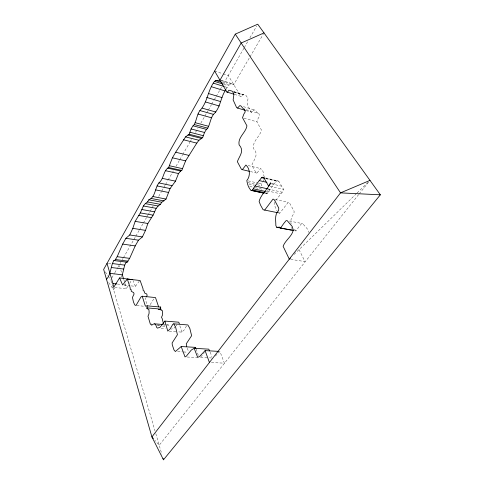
<?xml version="1.0" encoding="UTF-8"?>
<svg xmlns="http://www.w3.org/2000/svg" width="484" height="484" viewBox="0 0 484 484"><rect width="100%" height="100%" fill="white"/><g stroke="black" fill="none" stroke-linecap="round" stroke-linejoin="round"><path stroke-width="0.36" stroke-dasharray="2.42 1.81" d="M274.634 202.245L274.132 204.55L277.259 211.308M264.282 176.963C262.909 174.077 264.04 170.15 260.543 168.565L256.95 173.115L256.096 172.891L251.819 165.219C253.864 159.43 259.315 154.765 253.531 148.606C251.97 141.165 260.319 136.621 261.402 129.918L256.871 121.823L258.166 118.362L259.593 116.069L258.873 113.444L245.969 109.614M262.987 181.452L263.75 179.733M146.168 297.345L145.515 298.701L145.884 301.145L147.336 304.956M275.759 200.449L282.214 192.202L283.624 189.377L278.754 181.173L264.99 177.737M265.879 193.594L266.962 193.781L274.053 183.993L276.546 181.149L277.81 180.732M226.125 89.207L228.133 85.698L229.501 84.827L233.736 84.591L249.623 57.463M111.816 277.913L114.424 273.381M114.799 272.728L117.406 268.197M117.775 267.549L119.27 264.96M120.02 263.653L120.77 262.346M122.27 259.733L123.027 258.426M123.402 257.772L133.548 240.131M133.923 239.477L135.423 236.864M135.798 236.21L139.18 230.33M139.561 229.676L142.943 223.796M143.318 223.142L146.325 217.915M146.7 217.262L147.826 215.301M148.201 214.648L149.707 212.034M150.082 211.381L151.583 208.767M151.958 208.114L153.089 206.154M158.722 196.353L161.353 191.785M161.729 191.132L165.111 185.251M165.486 184.598L167.742 180.677M168.117 180.024L173.381 170.876M176.007 166.302L179.389 160.422M179.77 159.768L182.395 155.195M182.77 154.541L189.916 142.127M190.291 141.473L191.416 139.513M195.548 132.326L197.805 128.405M200.812 123.178L204.569 116.644M204.944 115.991L206.45 113.377M206.825 112.724L207.951 110.763M208.326 110.11L211.333 104.883M211.708 104.229L213.964 100.309M214.339 99.656L215.84 97.042M216.215 96.389L221.478 87.247M223.735 83.327L243.924 48.218M244.299 47.571L248.032 41.08M249.895 37.831L256.617 26.148M128.23 285.729L126.227 288.7L115.156 287.526M114.732 287.774L113.595 289.722L108.18 281.803M120.806 277.405L122.325 274.815M250.004 56.816L263.242 34.207M234.522 94.386L241.504 96.534L242.859 94.519L245.969 95.427L248.026 98.482L247.239 104.199L250.821 111.816L251.777 112.258L254.088 109.838L255.122 110.177L257.706 113.111L258.873 113.444M257.452 184.773L261.874 185.765L261.529 183.878L262.624 182.063M129.688 283.34L131.146 280.944M150.155 304.636L154.166 298.344M139.386 281.047L135.363 286.353L130.862 285.863M176.158 325.889L177.023 324.661M186.491 325.926L184.319 329.822L181.79 332.121L178.106 331.855M278.385 212.833L279.825 213.123L288.252 202.306L289.589 203.074L294.084 211.169L294 213.662C291.174 216.439 290.461 220.323 291.084 224.098M294.568 230.717L296.039 230.989L296.462 230.432A44.534 30.262 -80.6 0 1 301.592 223.662L302.7 223.644L307.854 229.513L308.677 232.344M358.692 194.52L159.218 445.25L154.832 440.246M359.164 193.927L368.578 182.166M200.715 357.029L203.044 354.24M203.504 353.683L204.436 352.564M215.326 356.042L219.924 351.438L224.388 363.151L210.177 362.516M175.686 326.379L173.804 328.352L171.239 329.132M294.133 254.427L356.545 193.521M357.083 193.001L368.378 181.972M164.657 325.079L164.191 325.484L163.84 324.885M200.588 357.422L208.683 357.815M209.421 357.851L211.629 357.96M187.181 357.029L198.035 357.555M177.616 351.65L182.867 351.929M183.618 351.971L187.375 352.171M169.267 331.225L177.368 331.8M161.093 328.382L165.443 328.703M163.931 324.564L166.091 324.734M166.811 324.788L168.251 324.903L169.582 326.089L169.969 327.238M157.034 324.933L159.895 325.157M157.469 325.69L159.623 325.847M162.491 326.065L165.359 326.283M136.718 305.561L144.764 306.305M117.364 284.035L121.048 284.441M123.989 284.761L125.465 284.925L126.227 288.7M124.11 285.124L130.111 285.778M108.452 263.586L111.338 263.955M290.721 259.37L305.005 261.584L298.695 248.927M290.914 229.198L293.116 229.61M293.855 229.743L295.325 230.021L296.039 230.989M289.408 221.061L302.7 223.644M275.214 199.523L288.252 202.306M265.293 192.759L267.416 193.225M264.839 193.322L266.962 193.781M267.047 190.841L280.678 193.848M266.212 191.634L268.336 192.1M249.677 186.431L254.596 187.52M255.304 187.677L263.036 189.389M248.951 184.047L254.112 185.203M267.755 188.857L269.878 189.329M267.852 189.002L282.214 192.202M278.221 212.766L279.825 213.123M269.975 186.292L283.624 189.377M247.875 182.619L256.714 184.604M248.28 180.877L257.851 183.043M258.583 183.212L261.529 183.878M271.917 183.503L274.053 183.993M271.451 183.841L281.476 186.134M265.879 178.663L276.546 181.149M265.202 178.015L278.754 181.173M250.385 171.56L256.95 173.115M248.111 165.564L260.543 168.565M243.96 118.108L256.871 121.823M246.096 110.576L251.777 112.258M243.404 106.649L254.088 109.838M233.839 92.269L239.405 93.993L240.838 96.328L241.504 96.534M233.506 91.518L244.009 94.779M233.772 91.7L242.859 94.519M234.371 92.142L243.464 94.961M224.969 86.781L227.129 87.453M223.814 84.337L228.133 85.698M222.295 82.552L229.501 84.827M221.055 80.162L233.439 84.101M221.345 80.659L233.736 84.591M214.624 71.063L222.507 73.622M223.227 73.852L228.242 75.486L239.405 93.993M105.306 271.875L107.799 275.559M108.21 276.17L110.697 279.855M210.189 352.116L211.901 356.654M135.363 286.353L133.106 280.666M198.271 355.304L196.177 349.085M181.79 332.121L179.764 325.478M187.32 348.214L188.216 350.731M119.487 265.662L119.923 267.071M120.794 269.884L121.672 272.704M123.789 279.534L124.836 282.904M125.041 283.576L125.465 284.925M110.909 280.563L112.56 286.195M112.766 286.903L154.971 430.784M155.818 433.676L161.856 454.258M291.229 227.347L291.235 228.527M166.835 325.26A13.243 6.631 -85.8 0 1 168.251 324.903"/><path stroke-width="0.73" d="M106.516 279.365C111.205 273.968 110.4 266.466 113.831 260.531L114.702 260.592L117.176 256.695L122.67 244.087L125.894 238.291L129.736 234.964L132.816 228.339L135.151 221.363L140.318 212.899L143.391 205.984L145.321 203.625L147.511 201.937L148.86 199.801C155.66 196.879 154.741 188.125 158.891 182.934C164.016 178.971 163.047 170.792 168.62 167.518L172.413 157.796L175.674 152.236L185.553 136.881L189.196 134.237C190.46 130.783 191.343 127.044 194.278 124.551C196.601 120.056 196.927 114.738 199.904 110.552C207.624 102.535 207.672 90.26 214.466 81.397L215.81 80.501L219.966 80.223L241.165 43.022L264.004 32.918M123.577 278.857L122.325 274.815L124.697 265.117L126.239 262.147L127.135 262.207L129.639 258.365L135.205 245.914L138.478 240.191L142.393 236.918L145.502 230.378L147.862 223.493L153.101 215.144L156.205 208.32L158.171 206.002L160.404 204.345L161.771 202.239L166.036 199.057L170.09 188.56L175.492 181.143L178.523 173.544L180.629 171.027L181.79 170.447L185.62 160.863L196.788 143.119L198.924 140.281L202.633 137.698C203.903 134.286 204.805 130.583 207.769 128.163C210.11 123.747 210.431 118.471 213.438 114.375C220.637 107.986 220.353 97.435 225.792 89.788M160.101 309.645L160.724 307.086L147.299 305.834L145.375 306.142L142.229 296.232L140.923 297.019L135.986 305.495L134.74 304.926L133.433 301.919L132.465 297.406L134.086 293.976L133.675 292.626L131.279 291.308L131.14 289.541L130.317 289.426L130.027 287.175L127.304 279.038L122.609 284.955L119.566 277.919L113.68 287.369L112.953 283.551L107.012 263.405M146.495 296.668L147.154 295.313L146.725 293.976L144.655 293.038L144.117 290.92L143.276 290.805L142.968 288.579L140.136 280.514L127.304 279.038M214.624 71.063L226.887 92.033L227.541 92.232L228.878 90.181L231.933 91.071L232.689 91.76L233.941 94.144L233.137 99.94L236.628 107.617L237.565 108.053L239.846 105.585L240.863 105.917L243.385 108.864L244.535 109.19L245.225 111.846L243.809 114.182L242.526 117.697L246.943 125.858C245.848 132.646 237.602 137.353 239.114 144.861C244.783 151.081 239.356 155.854 237.354 161.704L241.522 169.448L242.357 169.666L245.914 165.032C250.137 168.65 250.561 176.212 246.81 180.544C247.415 184.059 248.371 187.84 251.045 190.363L252.11 190.545L255.001 186.013L261.608 177.67L262.854 177.241L264.276 177.574M235.278 34.14L103.649 269.413L151.909 436.913L163.483 459.8L380.351 194.81L257.736 24.2L235.278 34.14L340.518 192.868L380.351 194.81M163.471 323.766L162.17 318.514L161.487 317.347L162.497 315.024L162.352 310.589L161.015 310.159L160.972 309.143L147.529 307.915L147.142 308.52L146.676 308.429L147.299 305.834M160.579 309.742L160.972 309.143M179.316 323.754L178.765 322.193L164.881 321.08L159.992 327.317L157.469 328.116L156.616 327.365L155.866 325.042L154.565 323.844A13.413 6.492 -85.6 0 0 151.734 325.254L151.05 324.032L150.591 324.443L150.252 323.838L147.989 316.215L148.987 313.862L149.126 311.999L148.872 309.379L147.566 308.949L147.529 307.915M262.854 177.241L263.78 177.682L268.541 185.965L270.949 183.285L270.417 182.77C267.755 189.571 260.888 194.278 259.115 201.429L260.489 205.047L263.108 209.729L264.688 210.086L273.036 199.057L274.349 199.825L278.748 208.011L278.651 210.546C274.313 214.575 275.886 220.474 275.862 225.647L276.745 227.323L291.404 230.045M276.745 227.323L279.885 227.141L280.587 228.127L281.004 227.553A45.284 29.869 -80.6 0 1 286.092 220.656L287.187 220.631L292.245 226.554L293.25 230.142C291.943 236.531 285.191 240.324 283.122 246.32L289.293 259.152L290.37 258.099M218.441 351.36L205.101 350.616L199.511 356.617L197.647 357.277L194.169 348.317L191.271 350.083L186.219 356.315L185.009 356.92L181.197 346.538L175.365 351.529L173.992 349.956L172.28 344.874L172.123 342.944L177.41 334.722L175.662 327.281L173.768 323.838L172.764 324.353L170.283 328.781L167.791 331.116L164.881 321.08M194.985 347.79L195.548 347.373L195.863 348.232M160.21 307.322L160.724 307.086M369.994 180.399L340.518 192.868L151.909 436.913L153.374 438.577M194.169 348.317L208.773 349.152L209.62 350.93M181.197 346.538L195.548 347.373M154.565 323.844L163.211 324.51M173.768 323.838L187.852 324.945L189.801 328.352L191.622 335.702L186.267 343.803L186.733 346.544M158.341 309.536L159.829 309.669M142.229 296.232L155.491 297.575L158.637 306.862M112.953 283.551L116.632 283.957M119.566 277.919L132.562 279.716M109.941 273.345L122.325 274.815M111.302 267.507L123.686 269.037M112.306 263.544L124.697 265.117M115.585 259.545L128.03 261.172M113.831 260.531L127.135 262.207M117.176 256.695L129.639 258.365M122.67 244.087L135.205 245.914M125.894 238.291L138.478 240.191M129.736 234.964L142.393 236.918M132.816 228.339L145.502 230.378M135.151 221.363L147.862 223.493M138.472 215.386L151.226 217.594M140.318 212.899L153.101 215.144M141.885 209.53L154.686 211.823M143.391 205.984L156.205 208.32M280.587 228.127L293.83 230.584M145.321 203.625L158.171 206.002M147.511 201.937L160.404 204.345M148.86 199.801L161.771 202.239M151.038 198.446L163.991 200.914M153.053 196.558L166.036 199.057M155.648 189.897L168.656 192.487M264.688 210.086L277.665 212.688M157.07 185.917L170.09 188.56M158.891 182.934L171.935 185.62M162.394 178.384L175.492 181.143M165.401 170.677L178.523 173.544M252.563 189.982L264.585 192.608M252.11 190.545L264.131 193.164M251.045 190.363L263.756 193.128M253.471 188.839L265.504 191.482M168.62 167.518L181.79 170.447M167.476 168.117L180.629 171.027M169.448 165.74L182.631 168.692M255.001 186.013L267.755 188.857M259.134 180.568L266.95 182.359M261.608 177.67L264.452 178.336M172.413 157.796L185.62 160.863M242.357 169.666L249.653 171.39M175.674 152.236L188.923 155.388M183.442 139.767L196.788 143.119M185.553 136.881L198.924 140.281M189.196 134.237L202.633 137.698M187.961 134.951L201.374 138.394M189.982 132.235L203.425 135.726M190.992 128.919L204.442 132.459M193.068 125.81L206.541 129.397M194.278 124.551L207.769 128.163M195.155 122.682L208.652 126.324M197.974 114.012L211.484 117.781M199.904 110.552L213.438 114.375M202.251 108.156L215.822 112.034M205.676 102.027L219.282 106.002M206.704 97.447L220.305 101.489M237.565 108.053L245.382 110.364M208.398 93.503L222.011 97.605M226.887 92.033L233.863 94.18M211.484 86.745L225.121 90.956M213.468 83.181L224.249 86.557M214.466 81.397L223.094 84.113M215.81 80.501L221.575 82.322M205.101 350.616L209.433 362.486M163.078 458.415L163.483 459.8"/></g></svg>
